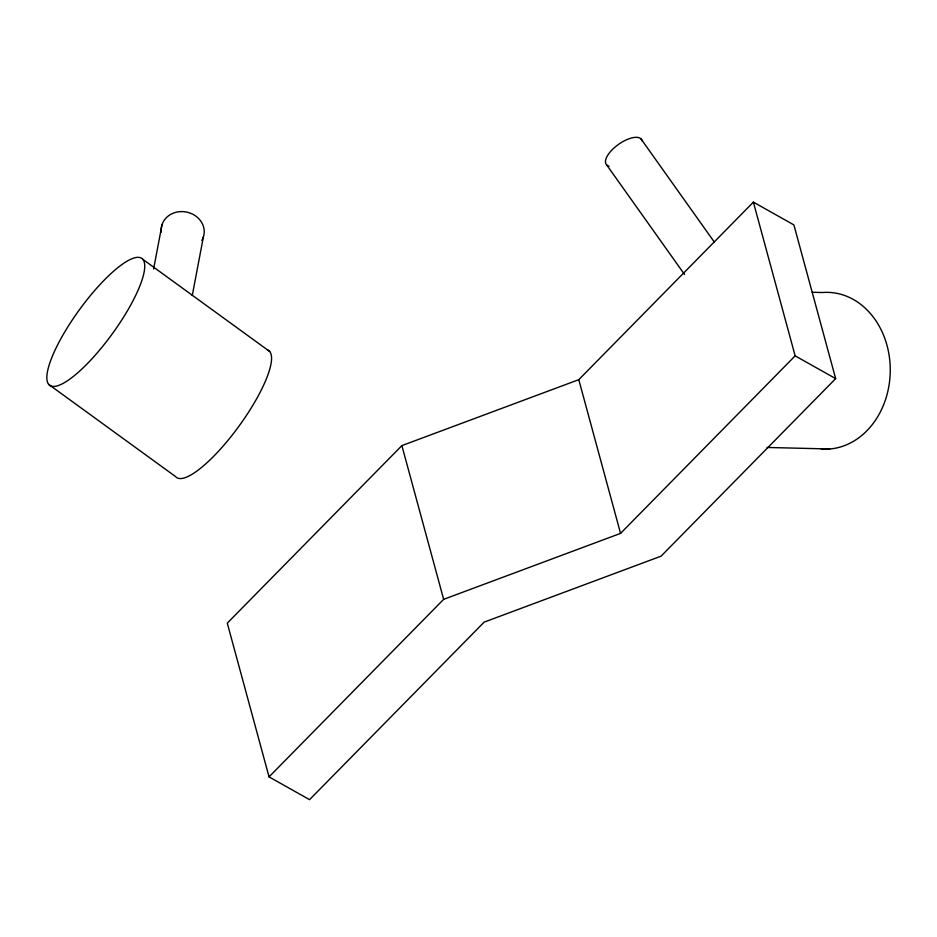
<?xml version="1.0" encoding="UTF-8"?>
<svg xmlns="http://www.w3.org/2000/svg" width="937" height="937" viewBox="0 0 937 937"><rect width="100%" height="100%" fill="white"/><g stroke="black" fill="none" stroke-linecap="round" stroke-linejoin="round"><path stroke-width="1.41" d="M153.609 268.978L162.031 224.646M192.249 295.588L203.388 236.944M401.879 445.614L227.281 623.152L269.048 776.878L309.561 799.659L484.16 622.121L661.065 556.168L835.663 378.63L793.897 224.915L753.383 202.134L578.785 379.672L401.879 445.614L443.646 599.34L269.048 776.878M443.646 599.34L620.552 533.387L795.15 355.849L753.383 202.134M812.215 292.274L822.405 292.52A78.415 64.208 -88.6 0 1 890.255 370.665A78.415 64.208 -88.6 0 1 821.28 448.999M767.087 447.453L829.678 448.987M795.15 355.849L835.663 378.63M142.799 259.303A78.415 20.38 -54 0 1 84.084 366.906A78.415 20.38 -54 0 1 60.472 339.463A78.415 20.38 -54 0 1 142.799 259.303L269.622 351.434M48.771 384.475L175.606 476.605A78.415 20.38 -54 0 0 239.286 425.738A78.415 20.38 -54 0 0 267.443 349.899M640.931 138.805L714.486 242.296M606.743 165.017L684.537 274.471M578.785 379.672L620.552 533.387M609.097 166.236A21.61 9.218 -35.4 0 1 617.014 145.493A21.61 9.218 -35.4 0 1 642.114 140.913M161.316 232.083A21.61 19.127 10.8 0 1 186.627 212.078A21.61 19.127 10.8 0 1 201.818 240.387"/></g></svg>
